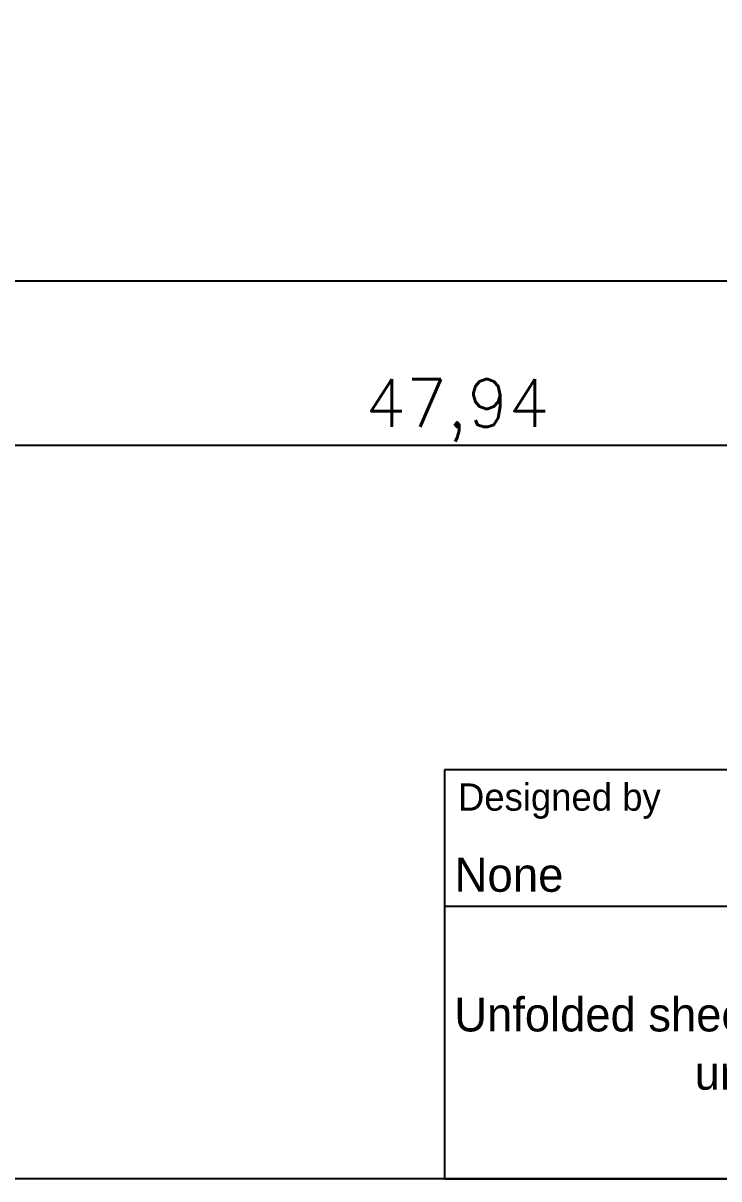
# Model space of a CAD drawing. Extents: x 0 to 149, y 0 to 105.
# Drawn here: x 43.06 to 68.57, y 5 to 47.37 of the extents above; entities that cross this region are included whole.
import ezdxf
from ezdxf.enums import TextEntityAlignment as Align

# ---------------------------------------------------------------- set-up
doc = ezdxf.new("R2010")
doc.units = 0
doc.header["$LTSCALE"] = 0.5
doc.layers.get('0').update_dxf_attribs({"linetype": 'CONTINUOUS'})
doc.layers.get('DEFPOINTS').update_dxf_attribs({"linetype": 'CONTINUOUS'})
for name, color, linetype in [('BORDER__ISO_', 7, 'CONTINUOUS'), ('DIMENSION__ISO_', 7, 'CONTINUOUS'), ('TITLE__ISO_', 7, 'CONTINUOUS'), ('VISIBLE__ISO_', 7, 'CONTINUOUS')]:
    doc.layers.add(name, color=color, linetype=linetype)
doc.styles.add('NOTE_TEXT__ISO_', font='txt.shx', dxfattribs={"bigfont": 'bigfont.shx'})
doc.styles.add('TEXT_STYLE39', font='txt')
doc.styles.add('TEXT_STYLE41', font='txt')
doc.styles.add('TEXT_STYLE50', font='txt')
doc.dimstyles.get("Standard").update_dxf_attribs({"dimtxt": 0.18, "dimasz": 0.18, "dimexe": 0.18, "dimexo": 0.0625, "dimgap": 0.09, "dimtad": 0, "dimtih": 1, "dimtoh": 1, "dimzin": 0, "dimcen": 0.09, "dimazin": 3, "dimtfac": 1, "dimtofl": 0, "dimtmove": 0, "dimatfit": 3})

# ---------------------------------------------------------------- blocks, each defined once
blk = doc.blocks.new('BORDERS_DEFAULT_BORDER')
at = {"layer": 'BORDER__ISO_', "flags": 128}
blk.add_lwpolyline([(10, 10), (10, 200), (287, 200), (287, 10), (10, 10)], dxfattribs=at)
blk = doc.blocks.new('TITLE_BLOCKS_ISO')
at = {"layer": 'TITLE__ISO_'}
for p, q in [((270.071, 130), (100.071, 130)), ((100.071, 130), (100.071, 100)), ((100.071, 120), (270.071, 120)), ((100.071, 100), (270.071, 100))]:
    blk.add_line(p, q, dxfattribs=at)
at = {"layer": 'TITLE__ISO_', "style": 'TEXT_STYLE41'}
blk.add_text('Designed by', height=2, dxfattribs=at).set_placement((101.071, 129), align=Align.TOP_LEFT)
at = {"layer": 'TITLE__ISO_', "style": 'TEXT_STYLE39'}
for tag, p in [('CHECKED_BY', (133.071, 121)), ('ENG_APPROVED_BY', (158.071, 121))]:
    blk.add_attdef(tag, text='', height=2.5, dxfattribs=at).set_placement(p, align=Align.BOTTOM_LEFT)
blk.add_attdef('ENG_APPROVAL_DATE', text='', height=2.5, dxfattribs=at).set_placement((196.071, 121), align=Align.BOTTOM_RIGHT)
at = {"layer": 'TITLE__ISO_'}
for tag, p, height, style in [('AUTHOR_001', (100.818, 121.052), 2.5, 'TEXT_STYLE39'), ('CREATION_DATE_001', (220.888, 121.052), 2.5, 'TEXT_STYLE39'), ('TITLE_001', (176.196, 113.25), 3.5, 'NOTE_TEXT__ISO_'), ('COMMENTS_001', (100.804, 110.813), 2.486, 'TEXT_STYLE50'), ('COMMENTS_002', (118.423, 106.541), 2.486, 'TEXT_STYLE50'), ('PART_NUMBER_001', (176.071, 103.25), 3.5, 'NOTE_TEXT__ISO_')]:
    blk.add_attdef(tag, p, '', height=height, dxfattribs=dict(at, style=style))
at = {"layer": 'TITLE__ISO_', "style": 'NOTE_TEXT__ISO_'}
blk.add_attdef('REVISION_NUMBER', text='', height=3.5, dxfattribs=at).set_placement((242.571, 103.5), align=Align.MIDDLE_CENTER)
blk = doc.blocks.new('_DOTSMALL')
at = {"color": 0, "linetype": 'BYBLOCK', "const_width": 0.5}
blk.add_lwpolyline([(-0.0625, 0, 1), (0.0625, 0, 1)], format="xyb", close=True, dxfattribs=at)
blk = doc.blocks.new('*U43')
at = {"layer": 'DIMENSION__ISO_', "style": 'NOTE_TEXT__ISO_'}
blk.add_text('16,15', height=1.75, rotation=90, dxfattribs=at).set_placement((24.708, 48.59))
blk = doc.blocks.new('*D13')
at = {"layer": 'DEFPOINTS', "color": 0}
for p in [(25.381, 59.724), (55.77, 59.724), (40.92, 43.574)]:
    blk.add_point(p, dxfattribs=at)
at = {"layer": 'DIMENSION__ISO_'}
for p, q in [((55.77, 59.724), (23.793, 59.724)), ((25.381, 43.574), (25.381, 59.724)), ((40.92, 43.574), (23.793, 43.574))]:
    blk.add_line(p, q, dxfattribs=at)
blk.add_blockref('*U43', (0, 0))
at = {"layer": 'DIMENSION__ISO_', "xscale": 1.25, "yscale": 1.25, "zscale": 1.25}
for p, rotation in [((25.381, 59.724), 90), ((25.381, 43.574), 270)]:
    blk.add_blockref('_DOTSMALL', p, dxfattribs=dict(at, rotation=rotation))
blk = doc.blocks.new('*U54')
at = {"layer": 'DIMENSION__ISO_', "style": 'NOTE_TEXT__ISO_'}
blk.add_text('47,94', height=1.75, dxfattribs=at).set_placement((55.594, 32.567))
blk = doc.blocks.new('*D24')
at = {"layer": 'DEFPOINTS', "color": 0}
for p in [(35.27, 37.924), (83.21, 37.924), (83.21, 31.895)]:
    blk.add_point(p, dxfattribs=at)
at = {"layer": 'DIMENSION__ISO_'}
for p, q in [((35.27, 37.924), (35.27, 30.307)), ((83.21, 37.924), (83.21, 30.307)), ((36.52, 31.895), (81.96, 31.895))]:
    blk.add_line(p, q, dxfattribs=at)
for points in [[(36.52, 32.103), (36.52, 31.686), (35.27, 31.895)], [(81.96, 32.103), (81.96, 31.686), (83.21, 31.895)]]:
    blk.add_solid(points, dxfattribs=at)
blk.add_blockref('*U54', (0, 0))

msp = doc.modelspace()

# ---------------------------------------------------------------- linework, layer by layer
at = {"layer": 'VISIBLE__ISO_'}
msp.add_line((35.2702, 37.9236), (83.2102, 37.9236), dxfattribs=at)

# ---------------------------------------------------------------- block references
at = {"xscale": 0.5, "yscale": 0.5, "zscale": 0.5}
msp.add_blockref('BORDERS_DEFAULT_BORDER', (0, 0), dxfattribs=at)
ref = msp.add_blockref('TITLE_BLOCKS_ISO', (8.4643, -45), dxfattribs=dict(xscale=0.5, yscale=0.5, zscale=0.5))
ref.add_attrib('COMMENTS_001', 'Unfolded sheet drawing and shaded bended and', (58.8662, 10.4063), dxfattribs={"layer": 'TITLE__ISO_', "height": 1.242754, "style": 'TEXT_STYLE50'})
ref.add_attrib('AUTHOR_001', 'None', (58.8732, 15.526), dxfattribs={"layer": 'TITLE__ISO_', "height": 1.25, "style": 'TEXT_STYLE39'})
ref.add_attrib('COMMENTS_002', 'unfolded reference views', (67.6761, 8.2707), dxfattribs={"layer": 'TITLE__ISO_', "height": 1.242754, "style": 'TEXT_STYLE50'})

# ---------------------------------------------------------------- dimensions: what is measured, and where the dimension line sits
at = {"layer": 'DIMENSION__ISO_'}
for base, p1, p2, angle, override, picture, middle in [((25.3806, 59.7241), (40.9202, 43.5736), (55.7697, 59.7241), 90, {"dimgap": 0.762, "dimdec": 2, "dimblk1": 'DOTSMALL', "dimblk2": 'DOTSMALL', "dimsah": 1, "dimdle": 0, "dimtol": 0, "dimlim": 0, "dimtp": 0, "dimtm": 0, "dimtdec": 2, "dimtofl": 0, "dimatfit": 1}, '*D13', (25.3806, 51.6521)), ((83.2102, 31.8948), (35.2702, 37.9236), (83.2102, 37.9236), 180, {"dimgap": 0.762, "dimdec": 2, "dimtol": 0, "dimlim": 0, "dimtp": 0, "dimtm": 0, "dimtdec": 2, "dimtofl": 0, "dimatfit": 1}, '*D24', (59.2402, 31.8948))]:
    dim = msp.add_linear_dim(base=base, p1=p1, p2=p2, angle=angle, dimstyle='Standard', override=override, dxfattribs=at)
    dim.commit()
    dim.dimension.update_dxf_attribs({"geometry": picture, "text_midpoint": middle, "dimtype": 128})

doc.saveas('drawing.dxf')
